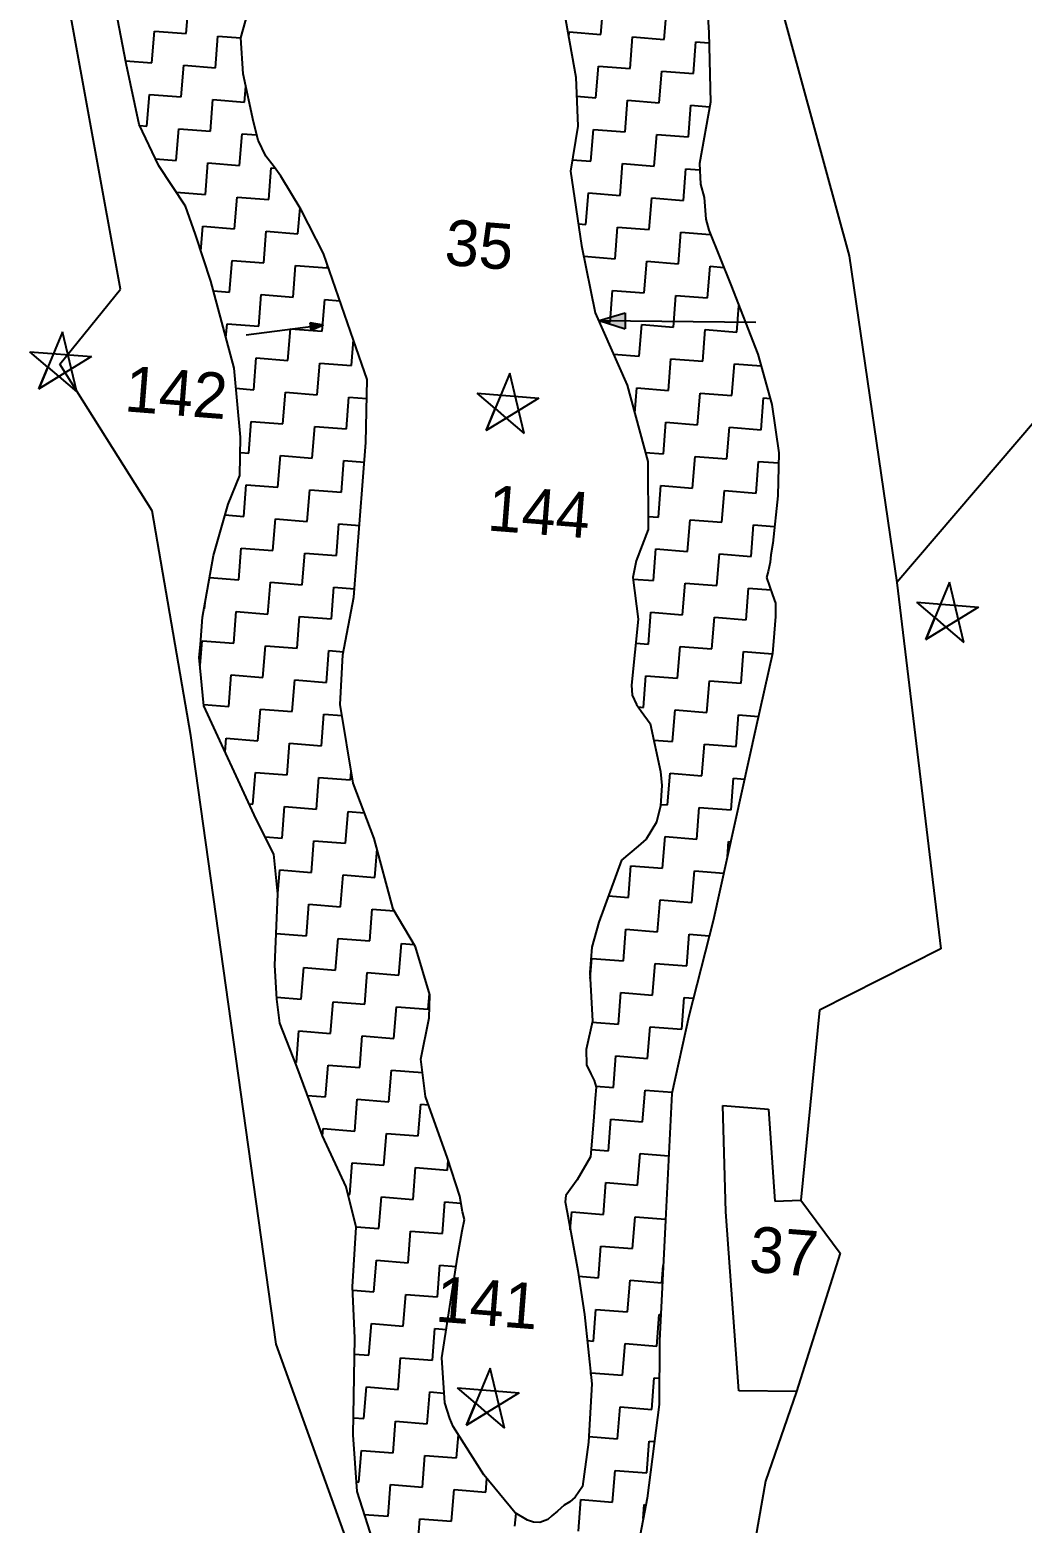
# Model space of a CAD drawing. Header units: metres. Extents: x 292752 to 294952, y 2098977 to 2102453.
# Drawn here: x 294190 to 294385.6, y 2101781.1 to 2102075.6 of the extents above; entities that cross this region are included whole.
import ezdxf
from ezdxf.enums import TextEntityAlignment as Align

# ---------------------------------------------------------------- set-up
doc = ezdxf.new("R2010")
doc.units = ezdxf.units.M
for name, color, linetype in [('POLY_HATCH', 12, 'Continuous'), ('POLY_PARCEL', 6, 'Continuous'), ('TEXT_MAPIN', 7, 'Continuous'), ('TEXT_PARCEL', 7, 'Continuous'), ('V_BOUND_LINE', 7, 'Continuous')]:
    doc.layers.add(name, color=color, linetype=linetype)
doc.styles.add('TEXT_MAP', font='', dxfattribs={"height": 2.5})
doc.styles.get('TEXT_MAP').set_extended_font_data('Kruti Dev 050')

msp = doc.modelspace()

# ---------------------------------------------------------------- hatches: boundary and pattern name
h = msp.add_hatch(color=256)
h.paths.add_polyline_path([(294307.38, 2102018.27), (294307.39, 2102019.84), (294302.26, 2102018.33)])
h.paths.add_polyline_path([(294302.26, 2102018.33), (294307.36, 2102016.7), (294307.38, 2102018.27)])
h = msp.add_hatch(color=256)
h.paths.add_polyline_path([(294245.39, 2102017.08), (294245.5, 2102016.31), (294247.93, 2102017.42)])
h.paths.add_polyline_path([(294247.93, 2102017.42), (294245.29, 2102017.86), (294245.39, 2102017.08)])

# ---------------------------------------------------------------- linework, layer by layer
for p, q in [((294302.26, 2102018.33), (294307.39, 2102019.84)), ((294307.39, 2102019.84), (294307.36, 2102016.7)), ((294247.93, 2102017.42), (294232.64, 2102015.4)), ((294247.93, 2102017.42), (294245.29, 2102017.86)), ((294245.5, 2102016.31), (294245.29, 2102017.86)), ((294247.93, 2102017.42), (294245.5, 2102016.31)), ((294302.26, 2102018.33), (294333.11, 2102017.99)), ((294302.26, 2102018.33), (294307.36, 2102016.7)), ((294196.44, 2102016.08), (294191.77, 2102004.81)), ((294199.28, 2102004.22), (294196.44, 2102016.08)), ((294190.02, 2102012.14), (294202.16, 2102011.18)), ((294193.55, 2102009.12), (294190.02, 2102012.14)), ((294202.16, 2102011.18), (294191.76, 2102004.81)), ((294191.76, 2102004.81), (294193.55, 2102009.12)), ((294193.55, 2102009.12), (294195.74, 2102007.24)), ((294284.62, 2102007.91), (294279.95, 2101996.65)), ((294287.46, 2101996.05), (294284.62, 2102007.91)), ((294191.77, 2102004.81), (294195.74, 2102007.24)), ((294195.74, 2102007.24), (294199.28, 2102004.22)), ((294278.2, 2102003.97), (294290.34, 2102003.01)), ((294281.73, 2102000.95), (294278.2, 2102003.97)), ((294290.34, 2102003.01), (294279.94, 2101996.64)), ((294279.94, 2101996.64), (294281.73, 2102000.95)), ((294279.95, 2101996.65), (294283.92, 2101999.08)), ((294281.73, 2102000.95), (294283.92, 2101999.08)), ((294283.92, 2101999.08), (294287.46, 2101996.05)), ((294371.31, 2101966.67), (294366.64, 2101955.41)), ((294374.15, 2101954.81), (294371.31, 2101966.67)), ((294364.89, 2101962.73), (294377.03, 2101961.77)), ((294368.42, 2101959.71), (294364.89, 2101962.73)), ((294377.03, 2101961.77), (294366.63, 2101955.4)), ((294366.63, 2101955.4), (294368.42, 2101959.71)), ((294366.64, 2101955.41), (294370.61, 2101957.84)), ((294368.42, 2101959.71), (294370.61, 2101957.84)), ((294370.61, 2101957.84), (294374.15, 2101954.81)), ((294280.75, 2101811.69), (294276.08, 2101800.43)), ((294283.59, 2101799.84), (294280.75, 2101811.69)), ((294274.32, 2101807.75), (294286.47, 2101806.79)), ((294277.85, 2101804.74), (294274.32, 2101807.75)), ((294286.47, 2101806.79), (294276.07, 2101800.43)), ((294276.07, 2101800.43), (294277.85, 2101804.74)), ((294277.85, 2101804.74), (294280.05, 2101802.86)), ((294276.08, 2101800.43), (294280.05, 2101802.86)), ((294280.05, 2101802.86), (294283.59, 2101799.84))]:
    msp.add_line(p, q)
at = {"layer": 'POLY_HATCH'}
for p, q in [((294322.79, 2102091.77), (294323.84, 2102075.13)), ((294231.61, 2102074.04), (294235.1, 2102086.48)), ((294208.97, 2102068.99), (294207.31, 2102077.87)), ((294295.58, 2102077.68), (294297.67, 2102066.33)), ((294232.05, 2102066.96), (294231.61, 2102074.04)), ((294323.84, 2102075.13), (294324.18, 2102061.39)), ((294211.57, 2102056.96), (294208.97, 2102068.99)), ((294234.07, 2102057.5), (294232.05, 2102066.96)), ((294297.67, 2102066.33), (294298.02, 2102056.62)), ((294324.18, 2102061.39), (294322.04, 2102049.25)), ((294215.43, 2102048.85), (294211.57, 2102056.96)), ((294235.05, 2102053.9), (294234.07, 2102057.5)), ((294298.02, 2102056.62), (294296.58, 2102047.79)), ((294236.56, 2102050.76), (294235.05, 2102053.9)), ((294238.15, 2102048.63), (294236.56, 2102050.76)), ((294322.04, 2102049.25), (294322.19, 2102045.22)), ((294220.72, 2102040.86), (294215.43, 2102048.85)), ((294239.52, 2102046.76), (294238.15, 2102048.63)), ((294243.53, 2102040.15), (294239.52, 2102046.76)), ((294296.58, 2102047.79), (294298.77, 2102033.09)), ((294322.19, 2102045.22), (294322.93, 2102042.56)), ((294222.64, 2102035.27), (294220.72, 2102040.86)), ((294322.93, 2102042.56), (294323.3, 2102038.28)), ((294247.88, 2102031.51), (294243.53, 2102040.15)), ((294323.3, 2102038.28), (294323.84, 2102036.1)), ((294225.7, 2102026.04), (294222.64, 2102035.27)), ((294323.84, 2102036.1), (294328.2, 2102025.35)), ((294253.83, 2102014.45), (294247.88, 2102031.51)), ((294298.77, 2102033.09), (294301.46, 2102019.84)), ((294230.26, 2102008.89), (294225.7, 2102026.04)), ((294328.2, 2102025.35), (294333.51, 2102011.69)), ((294301.46, 2102019.84), (294307.78, 2102005.56)), ((294256.48, 2102006.69), (294253.83, 2102014.45)), ((294333.51, 2102011.69), (294336.28, 2102001.77)), ((294231.56, 2101995.3), (294230.26, 2102008.89)), ((294256.27, 2101994.25), (294256.48, 2102006.69)), ((294307.78, 2102005.56), (294311.82, 2101990.5)), ((294336.28, 2102001.77), (294337.65, 2101992.2)), ((294231.43, 2101987.74), (294231.56, 2101995.3)), ((294253.87, 2101963.76), (294256.27, 2101994.25)), ((294311.82, 2101990.5), (294311.88, 2101977.08)), ((294337.65, 2101992.2), (294337.45, 2101983.7)), ((294229.13, 2101982.11), (294231.43, 2101987.74)), ((294226.19, 2101971.93), (294229.13, 2101982.11)), ((294337.45, 2101983.7), (294336.5, 2101974.39)), ((294311.88, 2101977.08), (294309.53, 2101970.94)), ((294336.5, 2101974.39), (294336.08, 2101972.06)), ((294224.05, 2101959.8), (294226.19, 2101971.93)), ((294309.53, 2101970.94), (294308.9, 2101967.63)), ((294335.97, 2101970.65), (294335.59, 2101968.79)), ((294336.08, 2101972.06), (294335.97, 2101970.65)), ((294308.9, 2101967.63), (294309.92, 2101959.39)), ((294335.59, 2101968.79), (294335.26, 2101967.63)), ((294335.26, 2101967.63), (294336.41, 2101964.23)), ((294251.71, 2101952.37), (294253.87, 2101963.76)), ((294336.41, 2101964.23), (294336.98, 2101962.53)), ((294336.98, 2101962.53), (294337.02, 2101959.92)), ((294223.63, 2101954.39), (294224.05, 2101959.8)), ((294309.92, 2101959.39), (294308.65, 2101946.41)), ((294337.02, 2101959.92), (294336.76, 2101956.63)), ((294336.76, 2101956.63), (294336.44, 2101952.63)), ((294223.42, 2101951.81), (294223.63, 2101954.39)), ((294251.19, 2101942.6), (294251.71, 2101952.37)), ((294336.44, 2101952.63), (294333.16, 2101937.99)), ((294224.33, 2101942.28), (294223.42, 2101951.81)), ((294308.65, 2101946.41), (294308.74, 2101944.39)), ((294308.74, 2101944.39), (294309.6, 2101942.57)), ((294234.63, 2101919.94), (294224.33, 2101942.28)), ((294253.74, 2101927.06), (294251.19, 2101942.6)), ((294309.6, 2101942.57), (294310.5, 2101941.24)), ((294310.5, 2101941.24), (294312.32, 2101938.83)), ((294312.32, 2101938.83), (294314.35, 2101929.37)), ((294333.16, 2101937.99), (294324.7, 2101899.87)), ((294314.35, 2101929.37), (294314.63, 2101926.58)), ((294257.91, 2101916.17), (294253.74, 2101927.06)), ((294314.63, 2101926.58), (294314.31, 2101922.58)), ((294314.31, 2101922.58), (294313.56, 2101919.37)), ((294238.11, 2101913.04), (294234.63, 2101919.94)), ((294313.56, 2101919.37), (294311.53, 2101916.01)), ((294261.63, 2101902.19), (294257.91, 2101916.17)), ((294309.91, 2101914.63), (294306.67, 2101911.87)), ((294311.53, 2101916.01), (294309.91, 2101914.63)), ((294238.91, 2101905.17), (294238.11, 2101913.04)), ((294306.67, 2101911.87), (294302.19, 2101899.65)), ((294238.29, 2101891.12), (294238.91, 2101905.17)), ((294266.07, 2101894.8), (294261.63, 2101902.19)), ((294302.19, 2101899.65), (294300.79, 2101894.73)), ((294324.7, 2101899.87), (294319.91, 2101881.09)), ((294268.85, 2101885.28), (294266.07, 2101894.8)), ((294300.79, 2101894.73), (294300.4, 2101889.73)), ((294238.71, 2101884.46), (294238.29, 2101891.12)), ((294300.4, 2101889.73), (294300.9, 2101880.13)), ((294239.28, 2101879.68), (294238.71, 2101884.46)), ((294268.74, 2101880.76), (294268.85, 2101885.28)), ((294242.63, 2101871.14), (294239.28, 2101879.68)), ((294267.09, 2101872.59), (294268.74, 2101880.76)), ((294300.9, 2101880.13), (294299.7, 2101874.54)), ((294319.91, 2101881.09), (294316.56, 2101865.82)), ((294268.02, 2101865.22), (294267.09, 2101872.59)), ((294299.7, 2101874.54), (294299.72, 2101871.52)), ((294247.71, 2101857.5), (294242.63, 2101871.14)), ((294299.72, 2101871.52), (294300.58, 2101869.7)), ((294300.58, 2101869.7), (294301.23, 2101868.39)), ((294301.23, 2101868.39), (294301.63, 2101867.1)), ((294301.63, 2101867.1), (294301.45, 2101864.85)), ((294272.34, 2101853.06), (294268.02, 2101865.22)), ((294301.45, 2101864.85), (294301.1, 2101860.35)), ((294316.56, 2101865.82), (294315.3, 2101840.85)), ((294301.1, 2101860.35), (294300.55, 2101853.35)), ((294252.36, 2101847.43), (294247.71, 2101857.5)), ((294274.77, 2101845.58), (294272.34, 2101853.06)), ((294300.55, 2101853.35), (294297.92, 2101848.78)), ((294254.33, 2101839.47), (294252.36, 2101847.43)), ((294297.92, 2101848.78), (294295.66, 2101845.69)), ((294275.28, 2101842.52), (294274.77, 2101845.58)), ((294295.66, 2101845.69), (294295.57, 2101844.44)), ((294295.57, 2101844.44), (294295.91, 2101842.4)), ((294275.24, 2101838.75), (294275.67, 2101840.98)), ((294275.67, 2101840.98), (294275.28, 2101842.52)), ((294295.91, 2101842.4), (294298.02, 2101830.92)), ((294315.3, 2101840.85), (294314.13, 2101817.05)), ((294253.64, 2101827.7), (294254.33, 2101839.47)), ((294274.32, 2101833.54), (294275.24, 2101838.75)), ((294271.25, 2101813.67), (294274.32, 2101833.54)), ((294298.02, 2101830.92), (294299.35, 2101822.26)), ((294254.06, 2101817.63), (294253.64, 2101827.7)), ((294299.35, 2101822.26), (294300.79, 2101808.57)), ((294253.73, 2101798.5), (294254.06, 2101817.63)), ((294314.13, 2101817.05), (294314.09, 2101804.52)), ((294271.81, 2101804.82), (294271.25, 2101813.67)), ((294300.79, 2101808.57), (294300.13, 2101797.06)), ((294272.82, 2101801.73), (294271.81, 2101804.82)), ((294273.45, 2101800.17), (294272.82, 2101801.73)), ((294314.09, 2101804.52), (294311.68, 2101786.02)), ((294279.49, 2101790.64), (294273.45, 2101800.17)), ((294254.51, 2101787.32), (294253.73, 2101798.5)), ((294300.13, 2101797.06), (294298.94, 2101788.35)), ((294285.69, 2101783.11), (294279.49, 2101790.64)), ((294260.59, 2101768.39), (294254.51, 2101787.32)), ((294298.94, 2101788.35), (294297.51, 2101786.2)), ((294295.37, 2101784.61), (294294.02, 2101783.45)), ((294296.43, 2101785.28), (294295.37, 2101784.61)), ((294297.51, 2101786.2), (294296.43, 2101785.28)), ((294311.68, 2101786.02), (294310.06, 2101777.4)), ((294288.09, 2101781.66), (294285.69, 2101783.11)), ((294289.33, 2101781.31), (294288.09, 2101781.66)), ((294290.58, 2101781.21), (294289.33, 2101781.31)), ((294292.13, 2101781.84), (294290.58, 2101781.21)), ((294292.94, 2101782.53), (294292.13, 2101781.84)), ((294294.02, 2101783.45), (294292.94, 2101782.53))]:
    msp.add_line(p, q, dxfattribs=at)
at = {"layer": 'POLY_HATCH', "linetype": 'Continuous'}
for p, q in [((294220.83, 2102074.9), (294221.32, 2102081.15)), ((294302.58, 2102074.74), (294303.07, 2102080.99)), ((294315.08, 2102073.75), (294315.57, 2102080)), ((294214.09, 2102069.14), (294214.58, 2102075.4)), ((294214.58, 2102075.4), (294220.83, 2102074.9)), ((294226.59, 2102068.16), (294227.08, 2102074.41)), ((294227.08, 2102074.41), (294231.61, 2102074.05)), ((294296.24, 2102074.11), (294296.33, 2102075.23)), ((294296.33, 2102075.23), (294302.58, 2102074.74)), ((294308.34, 2102068), (294308.83, 2102074.25)), ((294308.83, 2102074.25), (294315.08, 2102073.75)), ((294320.84, 2102067.01), (294321.33, 2102073.26)), ((294321.33, 2102073.26), (294323.89, 2102073.06)), ((294208.87, 2102069.56), (294214.09, 2102069.14)), ((294219.84, 2102062.4), (294220.34, 2102068.65)), ((294220.34, 2102068.65), (294226.59, 2102068.16)), ((294301.59, 2102062.24), (294302.09, 2102068.49)), ((294302.09, 2102068.49), (294308.34, 2102068)), ((294314.09, 2102061.25), (294314.59, 2102067.5)), ((294314.59, 2102067.5), (294320.84, 2102067.01)), ((294232.35, 2102061.41), (294232.59, 2102064.47)), ((294213.1, 2102056.64), (294213.59, 2102062.89)), ((294213.59, 2102062.89), (294219.84, 2102062.4)), ((294225.6, 2102055.66), (294226.09, 2102061.91)), ((294226.09, 2102061.91), (294232.35, 2102061.41)), ((294297.81, 2102062.54), (294301.59, 2102062.24)), ((294307.35, 2102055.5), (294307.84, 2102061.75)), ((294307.84, 2102061.75), (294314.09, 2102061.25)), ((294319.85, 2102054.51), (294320.34, 2102060.76)), ((294320.34, 2102060.76), (294324.02, 2102060.47)), ((294211.67, 2102056.76), (294213.1, 2102056.64)), ((294218.86, 2102049.9), (294219.35, 2102056.15)), ((294219.35, 2102056.15), (294225.6, 2102055.66)), ((294231.36, 2102048.91), (294231.85, 2102055.16)), ((294231.85, 2102055.16), (294234.77, 2102054.93)), ((294300.61, 2102049.74), (294301.1, 2102055.99)), ((294301.1, 2102055.99), (294307.35, 2102055.5)), ((294313.11, 2102048.75), (294313.6, 2102055)), ((294313.6, 2102055), (294319.85, 2102054.51)), ((294214.78, 2102050.22), (294218.86, 2102049.9)), ((294224.61, 2102043.16), (294225.11, 2102049.41)), ((294225.11, 2102049.41), (294231.36, 2102048.91)), ((294296.95, 2102050.03), (294300.61, 2102049.74)), ((294306.36, 2102042.99), (294306.86, 2102049.25)), ((294306.86, 2102049.25), (294313.11, 2102048.75)), ((294237.12, 2102042.17), (294237.61, 2102048.42)), ((294237.61, 2102048.42), (294238.35, 2102048.36)), ((294318.86, 2102042.01), (294319.36, 2102048.26)), ((294319.36, 2102048.26), (294322.08, 2102048.04)), ((294218.9, 2102043.61), (294224.61, 2102043.16)), ((294299.62, 2102037.24), (294300.11, 2102043.49)), ((294300.11, 2102043.49), (294306.36, 2102042.99)), ((294230.37, 2102036.41), (294230.87, 2102042.66)), ((294230.87, 2102042.66), (294237.12, 2102042.17)), ((294242.87, 2102035.43), (294243.28, 2102040.56)), ((294312.12, 2102036.25), (294312.61, 2102042.5)), ((294312.61, 2102042.5), (294318.86, 2102042.01)), ((294298.14, 2102037.35), (294299.62, 2102037.24)), ((294223.73, 2102031.98), (294224.12, 2102036.91)), ((294224.12, 2102036.91), (294230.37, 2102036.41)), ((294236.13, 2102029.67), (294236.62, 2102035.92)), ((294236.62, 2102035.92), (294242.87, 2102035.43)), ((294305.38, 2102030.49), (294305.87, 2102036.74)), ((294305.87, 2102036.74), (294312.12, 2102036.25)), ((294317.88, 2102029.51), (294318.37, 2102035.76)), ((294318.37, 2102035.76), (294324.16, 2102035.3)), ((294229.39, 2102023.91), (294229.88, 2102030.16)), ((294229.88, 2102030.16), (294236.13, 2102029.67)), ((294241.89, 2102022.93), (294242.38, 2102029.18)), ((294242.38, 2102029.18), (294248.63, 2102028.68)), ((294248.63, 2102028.68), (294248.67, 2102029.23)), ((294299.2, 2102030.98), (294305.38, 2102030.49)), ((294311.13, 2102023.75), (294311.63, 2102030)), ((294311.63, 2102030), (294317.88, 2102029.51)), ((294323.63, 2102022.76), (294324.13, 2102029.01)), ((294324.13, 2102029.01), (294326.8, 2102028.8)), ((294226.2, 2102024.16), (294229.39, 2102023.91)), ((294235.14, 2102017.17), (294235.64, 2102023.42)), ((294235.64, 2102023.42), (294241.89, 2102022.93)), ((294304.39, 2102017.99), (294304.88, 2102024.24)), ((294304.88, 2102024.24), (294311.13, 2102023.75)), ((294316.89, 2102017.01), (294317.38, 2102023.26)), ((294317.38, 2102023.26), (294323.63, 2102022.76)), ((294247.64, 2102016.18), (294248.14, 2102022.43)), ((294248.14, 2102022.43), (294251.12, 2102022.2)), ((294329.39, 2102016.02), (294329.8, 2102021.22)), ((294228.67, 2102014.87), (294228.89, 2102017.66)), ((294228.89, 2102017.66), (294235.14, 2102017.17)), ((294302.2, 2102018.17), (294304.39, 2102017.99)), ((294310.15, 2102011.25), (294310.64, 2102017.5)), ((294310.64, 2102017.5), (294316.89, 2102017.01)), ((294240.9, 2102010.43), (294241.39, 2102016.68)), ((294241.39, 2102016.68), (294247.64, 2102016.18)), ((294253.4, 2102009.44), (294253.8, 2102014.52)), ((294322.65, 2102010.26), (294323.14, 2102016.51)), ((294323.14, 2102016.51), (294329.39, 2102016.02)), ((294234.16, 2102004.67), (294234.65, 2102010.92)), ((294234.65, 2102010.92), (294240.9, 2102010.43)), ((294305.09, 2102011.65), (294310.15, 2102011.25)), ((294246.66, 2102003.68), (294247.15, 2102009.93)), ((294247.15, 2102009.93), (294253.4, 2102009.44)), ((294315.9, 2102004.51), (294316.4, 2102010.76)), ((294316.4, 2102010.76), (294322.65, 2102010.26)), ((294328.4, 2102003.52), (294328.9, 2102009.77)), ((294328.9, 2102009.77), (294334.16, 2102009.35)), ((294230.64, 2102004.95), (294234.16, 2102004.67)), ((294309.26, 2102000.04), (294309.65, 2102005)), ((294309.65, 2102005), (294315.9, 2102004.51)), ((294239.91, 2101997.92), (294240.41, 2102004.17)), ((294240.41, 2102004.17), (294246.66, 2102003.68)), ((294252.41, 2101996.94), (294252.91, 2102003.19)), ((294252.91, 2102003.19), (294256.42, 2102002.91)), ((294321.66, 2101997.76), (294322.15, 2102004.01)), ((294322.15, 2102004.01), (294328.4, 2102003.52)), ((294334.16, 2101996.78), (294334.66, 2102003.03)), ((294334.66, 2102003.03), (294335.95, 2102002.92)), ((294233.17, 2101992.17), (294233.66, 2101998.42)), ((294233.66, 2101998.42), (294239.91, 2101997.92)), ((294245.67, 2101991.18), (294246.16, 2101997.43)), ((294246.16, 2101997.43), (294252.41, 2101996.94)), ((294314.92, 2101992.01), (294315.41, 2101998.26)), ((294315.41, 2101998.26), (294321.66, 2101997.76)), ((294327.42, 2101991.02), (294327.91, 2101997.27)), ((294327.91, 2101997.27), (294334.16, 2101996.78)), ((294231.51, 2101992.3), (294233.17, 2101992.17)), ((294238.93, 2101985.42), (294239.42, 2101991.67)), ((294239.42, 2101991.67), (294245.67, 2101991.18)), ((294251.43, 2101984.44), (294251.92, 2101990.69)), ((294251.92, 2101990.69), (294255.97, 2101990.37)), ((294311.34, 2101992.29), (294314.92, 2101992.01)), ((294320.67, 2101985.26), (294321.17, 2101991.51)), ((294321.17, 2101991.51), (294327.42, 2101991.02)), ((294333.18, 2101984.27), (294333.67, 2101990.53)), ((294333.67, 2101990.53), (294337.6, 2101990.21)), ((294232.18, 2101979.67), (294232.68, 2101985.92)), ((294232.68, 2101985.92), (294238.93, 2101985.42)), ((294244.68, 2101978.68), (294245.18, 2101984.93)), ((294245.18, 2101984.93), (294251.43, 2101984.44)), ((294313.93, 2101979.5), (294314.42, 2101985.75)), ((294314.42, 2101985.75), (294320.67, 2101985.26)), ((294326.43, 2101978.52), (294326.93, 2101984.77)), ((294326.93, 2101984.77), (294333.18, 2101984.27)), ((294228.51, 2101979.96), (294232.18, 2101979.67)), ((294237.94, 2101972.92), (294238.43, 2101979.17)), ((294238.43, 2101979.17), (294244.68, 2101978.68)), ((294311.87, 2101979.67), (294313.93, 2101979.5)), ((294319.69, 2101972.76), (294320.18, 2101979.01)), ((294320.18, 2101979.01), (294326.43, 2101978.52)), ((294250.44, 2101971.94), (294250.93, 2101978.19)), ((294250.93, 2101978.19), (294254.98, 2101977.87)), ((294332.19, 2101971.77), (294332.68, 2101978.02)), ((294332.68, 2101978.02), (294336.84, 2101977.7)), ((294231.2, 2101967.17), (294231.69, 2101973.42)), ((294231.69, 2101973.42), (294237.94, 2101972.92)), ((294312.94, 2101967), (294313.44, 2101973.25)), ((294313.44, 2101973.25), (294319.69, 2101972.76)), ((294243.7, 2101966.18), (294244.19, 2101972.43)), ((294244.19, 2101972.43), (294250.44, 2101971.94)), ((294325.45, 2101966.02), (294325.94, 2101972.27)), ((294325.94, 2101972.27), (294332.19, 2101971.77)), ((294225.43, 2101967.62), (294231.2, 2101967.17)), ((294236.95, 2101960.42), (294237.45, 2101966.67)), ((294237.45, 2101966.67), (294243.7, 2101966.18)), ((294308.94, 2101967.32), (294312.94, 2101967)), ((294249.45, 2101959.44), (294249.95, 2101965.69)), ((294249.95, 2101965.69), (294253.99, 2101965.37)), ((294318.7, 2101960.26), (294319.19, 2101966.51)), ((294319.19, 2101966.51), (294325.45, 2101966.02)), ((294331.2, 2101959.27), (294331.7, 2101965.52)), ((294331.7, 2101965.52), (294336.09, 2101965.18)), ((294224.34, 2101961.42), (294224.45, 2101961.41)), ((294224.45, 2101961.41), (294224.55, 2101962.6)), ((294230.21, 2101954.67), (294230.7, 2101960.92)), ((294230.7, 2101960.92), (294236.95, 2101960.42)), ((294311.96, 2101954.5), (294312.45, 2101960.75)), ((294312.45, 2101960.75), (294318.7, 2101960.26)), ((294242.71, 2101953.68), (294243.2, 2101959.93)), ((294243.2, 2101959.93), (294249.45, 2101959.44)), ((294324.46, 2101953.52), (294324.95, 2101959.77)), ((294324.95, 2101959.77), (294331.2, 2101959.27)), ((294223.57, 2101950.24), (294223.96, 2101955.16)), ((294223.96, 2101955.16), (294230.21, 2101954.67)), ((294235.97, 2101947.92), (294236.46, 2101954.17)), ((294236.46, 2101954.17), (294242.71, 2101953.68)), ((294248.47, 2101946.93), (294248.96, 2101953.19)), ((294248.96, 2101953.19), (294251.82, 2101952.96)), ((294309.46, 2101954.7), (294311.96, 2101954.5)), ((294317.72, 2101947.76), (294318.21, 2101954.01)), ((294318.21, 2101954.01), (294324.46, 2101953.52)), ((294330.22, 2101946.77), (294330.71, 2101953.02)), ((294330.71, 2101953.02), (294336.43, 2101952.57)), ((294229.22, 2101942.16), (294229.72, 2101948.41)), ((294229.72, 2101948.41), (294235.97, 2101947.92)), ((294241.72, 2101941.18), (294242.22, 2101947.43)), ((294242.22, 2101947.43), (294248.47, 2101946.93)), ((294310.97, 2101942), (294311.46, 2101948.25)), ((294311.46, 2101948.25), (294317.72, 2101947.76)), ((294323.47, 2101941.02), (294323.97, 2101947.27)), ((294323.97, 2101947.27), (294330.22, 2101946.77)), ((294224.3, 2101942.55), (294229.22, 2101942.16)), ((294234.98, 2101935.42), (294235.47, 2101941.67)), ((294235.47, 2101941.67), (294241.72, 2101941.18)), ((294247.48, 2101934.43), (294247.97, 2101940.68)), ((294247.97, 2101940.68), (294251.55, 2101940.4)), ((294309.93, 2101942.08), (294310.97, 2101942)), ((294316.73, 2101935.26), (294317.22, 2101941.51)), ((294317.22, 2101941.51), (294323.47, 2101941.02)), ((294329.23, 2101934.27), (294329.72, 2101940.52)), ((294329.72, 2101940.52), (294333.65, 2101940.21)), ((294228.52, 2101933.2), (294228.73, 2101935.91)), ((294228.73, 2101935.91), (294234.98, 2101935.42)), ((294240.74, 2101928.68), (294241.23, 2101934.93)), ((294241.23, 2101934.93), (294247.48, 2101934.43)), ((294313.02, 2101935.55), (294316.73, 2101935.26)), ((294322.49, 2101928.51), (294322.98, 2101934.77)), ((294322.98, 2101934.77), (294329.23, 2101934.27)), ((294233.99, 2101922.92), (294234.49, 2101929.17)), ((294234.49, 2101929.17), (294240.74, 2101928.68)), ((294253.24, 2101927.69), (294253.37, 2101929.33)), ((294315.74, 2101922.76), (294316.24, 2101929.01)), ((294316.24, 2101929.01), (294322.49, 2101928.51)), ((294246.49, 2101921.93), (294246.99, 2101928.18)), ((294246.99, 2101928.18), (294253.24, 2101927.69)), ((294328.24, 2101921.77), (294328.74, 2101928.02)), ((294328.74, 2101928.02), (294330.91, 2101927.85)), ((294233.23, 2101922.98), (294233.99, 2101922.92)), ((294314.34, 2101922.87), (294315.74, 2101922.76)), ((294239.75, 2101916.18), (294240.24, 2101922.43)), ((294240.24, 2101922.43), (294246.49, 2101921.93)), ((294252.25, 2101915.19), (294252.74, 2101921.44)), ((294252.74, 2101921.44), (294255.99, 2101921.18)), ((294321.5, 2101916.01), (294321.99, 2101922.26)), ((294321.99, 2101922.26), (294328.24, 2101921.77)), ((294236.4, 2101916.44), (294239.75, 2101916.18)), ((294245.51, 2101909.43), (294246, 2101915.68)), ((294246, 2101915.68), (294252.25, 2101915.19)), ((294258.01, 2101908.45), (294258.46, 2101914.12)), ((294314.76, 2101910.26), (294315.25, 2101916.51)), ((294315.25, 2101916.51), (294321.5, 2101916.01)), ((294327.52, 2101912.55), (294327.75, 2101915.52)), ((294327.75, 2101915.52), (294328.17, 2101915.49)), ((294308.01, 2101904.5), (294308.51, 2101910.75)), ((294308.51, 2101910.75), (294314.76, 2101910.26)), ((294238.9, 2101905.33), (294239.26, 2101909.93)), ((294239.26, 2101909.93), (294245.51, 2101909.43)), ((294251.27, 2101902.69), (294251.76, 2101908.94)), ((294251.76, 2101908.94), (294258.01, 2101908.45)), ((294320.51, 2101903.51), (294321.01, 2101909.76)), ((294321.01, 2101909.76), (294326.8, 2101909.31)), ((294304.08, 2101904.81), (294308.01, 2101904.5)), ((294244.52, 2101896.93), (294245.01, 2101903.18)), ((294245.01, 2101903.18), (294251.27, 2101902.69)), ((294257.02, 2101895.95), (294257.52, 2101902.2)), ((294257.52, 2101902.2), (294261.83, 2101901.86)), ((294313.77, 2101897.76), (294314.26, 2101904.01)), ((294314.26, 2101904.01), (294320.51, 2101903.51)), ((294238.57, 2101897.4), (294244.52, 2101896.93)), ((294250.28, 2101890.19), (294250.77, 2101896.44)), ((294250.77, 2101896.44), (294257.02, 2101895.95)), ((294307.03, 2101892), (294307.52, 2101898.25)), ((294307.52, 2101898.25), (294313.77, 2101897.76)), ((294319.53, 2101891.01), (294320.02, 2101897.26)), ((294320.02, 2101897.26), (294323.96, 2101896.95)), ((294262.78, 2101889.2), (294263.27, 2101895.45)), ((294263.27, 2101895.45), (294265.8, 2101895.25)), ((294243.53, 2101884.43), (294244.03, 2101890.68)), ((294244.03, 2101890.68), (294250.28, 2101890.19)), ((294300.46, 2101888.51), (294300.77, 2101892.49)), ((294300.77, 2101892.49), (294307.03, 2101892)), ((294312.78, 2101885.26), (294313.28, 2101891.51)), ((294313.28, 2101891.51), (294319.53, 2101891.01)), ((294256.04, 2101883.44), (294256.53, 2101889.69)), ((294256.53, 2101889.69), (294262.78, 2101889.2)), ((294238.69, 2101884.81), (294243.53, 2101884.43)), ((294268.54, 2101882.46), (294268.78, 2101885.51)), ((294306.04, 2101879.5), (294306.53, 2101885.75)), ((294306.53, 2101885.75), (294312.78, 2101885.26)), ((294318.54, 2101878.51), (294319.03, 2101884.76)), ((294319.03, 2101884.76), (294320.81, 2101884.62)), ((294249.29, 2101877.69), (294249.79, 2101883.94)), ((294249.79, 2101883.94), (294256.04, 2101883.44)), ((294261.79, 2101876.7), (294262.29, 2101882.95)), ((294262.29, 2101882.95), (294268.54, 2101882.46)), ((294300.85, 2101879.91), (294306.04, 2101879.5)), ((294311.8, 2101872.75), (294312.29, 2101879.01)), ((294312.29, 2101879.01), (294318.54, 2101878.51)), ((294242.55, 2101871.93), (294243.04, 2101878.18)), ((294243.04, 2101878.18), (294249.29, 2101877.69)), ((294255.05, 2101870.94), (294255.54, 2101877.19)), ((294255.54, 2101877.19), (294261.79, 2101876.7)), ((294305.05, 2101867), (294305.55, 2101873.25)), ((294305.55, 2101873.25), (294311.8, 2101872.75)), ((294242.32, 2101871.95), (294242.55, 2101871.93)), ((294248.31, 2101865.19), (294248.8, 2101871.44)), ((294248.8, 2101871.44), (294255.05, 2101870.94)), ((294260.81, 2101864.2), (294261.3, 2101870.45)), ((294261.3, 2101870.45), (294267.42, 2101869.97)), ((294301.58, 2101867.27), (294305.05, 2101867)), ((294310.81, 2101860.25), (294311.3, 2101866.5)), ((294311.3, 2101866.5), (294316.62, 2101866.08)), ((294244.74, 2101865.47), (294248.31, 2101865.19)), ((294254.06, 2101858.44), (294254.56, 2101864.69)), ((294254.56, 2101864.69), (294260.81, 2101864.2)), ((294266.56, 2101857.46), (294267.06, 2101863.71)), ((294267.06, 2101863.71), (294268.6, 2101863.59)), ((294304.07, 2101854.5), (294304.56, 2101860.75)), ((294304.56, 2101860.75), (294310.81, 2101860.25)), ((294247.7, 2101857.52), (294247.81, 2101858.94)), ((294247.81, 2101858.94), (294254.06, 2101858.44)), ((294259.82, 2101851.7), (294260.31, 2101857.95)), ((294260.31, 2101857.95), (294266.56, 2101857.46)), ((294300.66, 2101854.77), (294304.07, 2101854.5)), ((294253.08, 2101845.94), (294253.57, 2101852.19)), ((294253.57, 2101852.19), (294259.82, 2101851.7)), ((294272.32, 2101850.71), (294272.47, 2101852.66)), ((294309.82, 2101847.75), (294310.32, 2101854)), ((294310.32, 2101854), (294315.94, 2101853.56)), ((294265.58, 2101844.96), (294266.07, 2101851.21)), ((294266.07, 2101851.21), (294272.32, 2101850.71)), ((294252.72, 2101845.97), (294253.08, 2101845.94)), ((294303.08, 2101842), (294303.57, 2101848.25)), ((294303.57, 2101848.25), (294309.82, 2101847.75)), ((294258.83, 2101839.2), (294259.33, 2101845.45)), ((294259.33, 2101845.45), (294265.58, 2101844.96)), ((294271.33, 2101838.21), (294271.83, 2101844.46)), ((294271.83, 2101844.46), (294275, 2101844.21)), ((294296.55, 2101838.93), (294296.83, 2101842.49)), ((294296.83, 2101842.49), (294303.08, 2101842)), ((294308.84, 2101835.25), (294309.33, 2101841.5)), ((294309.33, 2101841.5), (294315.31, 2101841.03)), ((294254.31, 2101839.56), (294258.83, 2101839.2)), ((294264.59, 2101832.46), (294265.08, 2101838.71)), ((294265.08, 2101838.71), (294271.33, 2101838.21)), ((294302.09, 2101829.5), (294302.59, 2101835.75)), ((294302.59, 2101835.75), (294308.84, 2101835.25)), ((294257.85, 2101826.7), (294258.34, 2101832.95)), ((294258.34, 2101832.95), (294264.59, 2101832.46)), ((294270.35, 2101825.71), (294270.84, 2101831.96)), ((294270.84, 2101831.96), (294274.04, 2101831.71)), ((294314.59, 2101828.51), (294314.86, 2101831.91)), ((294298.19, 2101829.8), (294302.09, 2101829.5)), ((294307.85, 2101822.75), (294308.34, 2101829)), ((294308.34, 2101829), (294314.59, 2101828.51)), ((294253.67, 2101827.03), (294257.85, 2101826.7)), ((294263.6, 2101819.95), (294264.1, 2101826.2)), ((294264.1, 2101826.2), (294270.35, 2101825.71)), ((294301.11, 2101816.99), (294301.6, 2101823.25)), ((294301.6, 2101823.25), (294307.85, 2101822.75)), ((294256.86, 2101814.2), (294257.35, 2101820.45)), ((294257.35, 2101820.45), (294263.6, 2101819.95)), ((294269.36, 2101813.21), (294269.85, 2101819.46)), ((294269.85, 2101819.46), (294272.12, 2101819.28)), ((294313.61, 2101816.01), (294314.1, 2101822.26)), ((294314.1, 2101822.26), (294314.39, 2101822.24)), ((294299.89, 2101817.09), (294301.11, 2101816.99)), ((294306.86, 2101810.25), (294307.36, 2101816.5)), ((294307.36, 2101816.5), (294313.61, 2101816.01)), ((294254.01, 2101814.42), (294256.86, 2101814.2)), ((294262.62, 2101807.45), (294263.11, 2101813.7)), ((294263.11, 2101813.7), (294269.36, 2101813.21)), ((294300.59, 2101810.45), (294300.61, 2101810.74)), ((294300.61, 2101810.74), (294306.86, 2101810.25)), ((294255.87, 2101801.7), (294256.37, 2101807.95)), ((294256.37, 2101807.95), (294262.62, 2101807.45)), ((294312.62, 2101803.51), (294313.11, 2101809.76)), ((294313.11, 2101809.76), (294314.11, 2101809.68)), ((294268.37, 2101800.71), (294268.87, 2101806.96)), ((294268.87, 2101806.96), (294271.68, 2101806.74)), ((294253.79, 2101801.86), (294255.87, 2101801.7)), ((294305.88, 2101797.75), (294306.37, 2101804)), ((294306.37, 2101804), (294312.62, 2101803.51)), ((294261.63, 2101794.95), (294262.12, 2101801.2)), ((294262.12, 2101801.2), (294268.37, 2101800.71)), ((294274.13, 2101793.97), (294274.49, 2101798.53)), ((294300.19, 2101798.2), (294305.88, 2101797.75)), ((294311.63, 2101791.01), (294312.13, 2101797.26)), ((294312.13, 2101797.26), (294313.14, 2101797.18)), ((294254.89, 2101789.2), (294255.38, 2101795.45)), ((294255.38, 2101795.45), (294261.63, 2101794.95)), ((294267.39, 2101788.21), (294267.88, 2101794.46)), ((294267.88, 2101794.46), (294274.13, 2101793.97)), ((294304.89, 2101785.25), (294305.38, 2101791.5)), ((294305.38, 2101791.5), (294311.63, 2101791.01)), ((294254.38, 2101789.24), (294254.89, 2101789.2)), ((294260.64, 2101782.45), (294261.14, 2101788.7)), ((294261.14, 2101788.7), (294267.39, 2101788.21)), ((294273.14, 2101781.47), (294273.64, 2101787.72)), ((294273.64, 2101787.72), (294279.89, 2101787.22)), ((294279.89, 2101787.22), (294280.1, 2101789.9)), ((294298.15, 2101779.49), (294298.64, 2101785.74)), ((294298.64, 2101785.74), (294304.89, 2101785.25)), ((294310.92, 2101781.98), (294311.14, 2101784.76)), ((294311.14, 2101784.76), (294311.44, 2101784.73)), ((294255.95, 2101782.82), (294260.64, 2101782.45)), ((294266.4, 2101775.71), (294266.89, 2101781.96)), ((294266.89, 2101781.96), (294273.14, 2101781.47)), ((294285.65, 2101780.48), (294285.85, 2101783.01))]:
    msp.add_line(p, q, dxfattribs=at)
at = {"layer": 'POLY_PARCEL'}
for p, q in [((294334.16, 2102094.72), (294351.54, 2102031.04)), ((294351.54, 2102031.04), (294360.95, 2101966.61)), ((294327.24, 2101842.49), (294326.63, 2101863.47)), ((294326.63, 2101863.47), (294335.61, 2101862.76)), ((294335.61, 2101862.76), (294336.85, 2101844.6)), ((294336.85, 2101844.6), (294341.99, 2101844.81)), ((294329.79, 2101807.19), (294327.24, 2101842.49)), ((294341.16, 2101807.05), (294329.79, 2101807.19))]:
    msp.add_line(p, q, dxfattribs=at)
at = {"layer": 'V_BOUND_LINE'}
for p, q in [((294207.86, 2102024.51), (294195.11, 2102094.67)), ((294447.89, 2102068.68), (294360.95, 2101966.61)), ((294195.93, 2102009.68), (294207.86, 2102024.51)), ((294214.15, 2101980.8), (294195.93, 2102009.68)), ((294221.76, 2101936.48), (294214.15, 2101980.8)), ((294360.95, 2101966.61), (294369.57, 2101894.39)), ((294238.56, 2101816.37), (294221.76, 2101936.48)), ((294369.57, 2101894.39), (294345.67, 2101882.3)), ((294345.67, 2101882.3), (294341.99, 2101844.81)), ((294341.99, 2101844.81), (294349.77, 2101834.32)), ((294349.77, 2101834.32), (294341.16, 2101807.05)), ((294259.15, 2101759.2), (294238.56, 2101816.37)), ((294341.16, 2101807.05), (294335.06, 2101789.39)), ((294335.06, 2101789.39), (294327.24, 2101744.85))]:
    msp.add_line(p, q, dxfattribs=at)

# ---------------------------------------------------------------- texts
at = {"layer": 'TEXT_MAPIN', "style": 'TEXT_MAP'}
for s, p in [('142', (294208.49, 2102000.42)), ('144', (294280.02, 2101976.92)), ('141', (294269.79, 2101820.88))]:
    msp.add_text(s, height=9.029, rotation=355.4876, dxfattribs=at).set_placement(p)
at = {"layer": 'TEXT_PARCEL', "style": 'TEXT_MAP'}
for s, p in [('35', (294278.63, 2102033.29)), ('37', (294338.68, 2101834.68))]:
    msp.add_text(s, height=9.029, rotation=355.4876, dxfattribs=at).set_placement(p, align=Align.MIDDLE)

doc.saveas('drawing.dxf')
